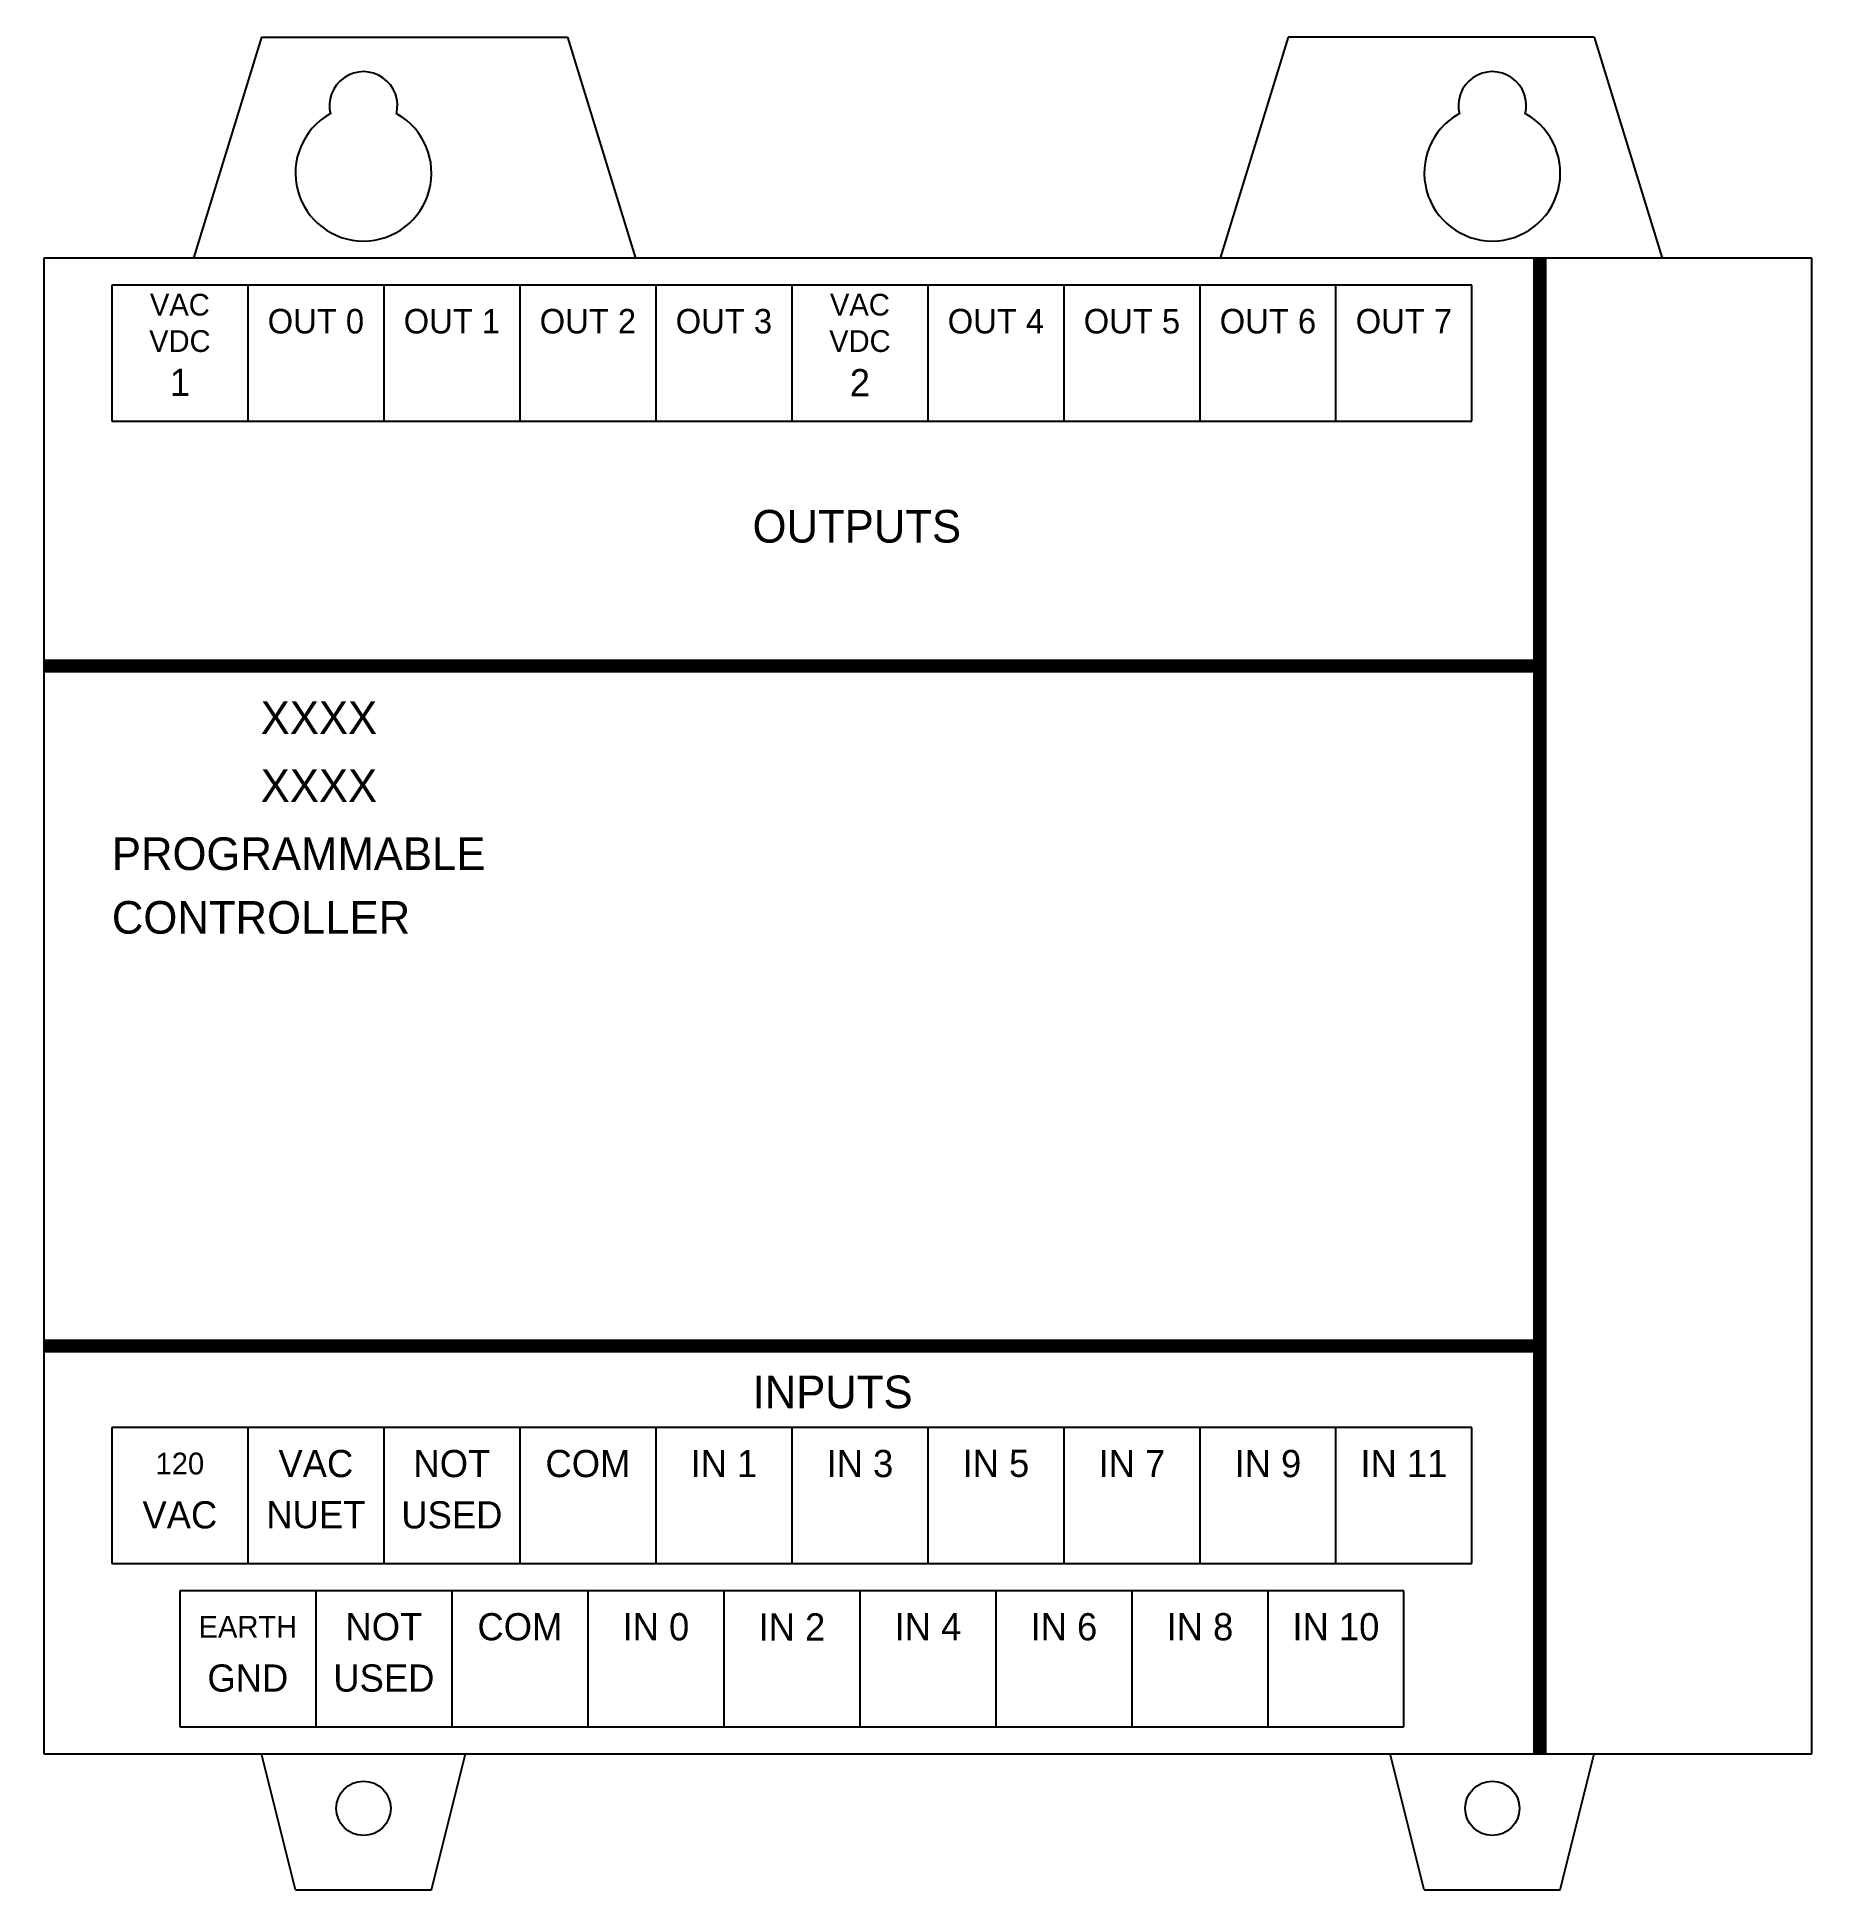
# Model space of a CAD drawing. Extents: x 11.97 to 18.5, y 4 to 10.81.
import ezdxf
from ezdxf.enums import TextEntityAlignment as Align

# ---------------------------------------------------------------- set-up
doc = ezdxf.new("R2010")
doc.units = 0
doc.header["$MEASUREMENT"] = 0
doc.linetypes.add('HIDDEN', pattern=[0.375, 0.25, -0.125])
doc.layers.get('0').update_dxf_attribs({"color": 2, "linetype": 'CONTINUOUS'})
doc.layers.add('FIELD', color=1, linetype='HIDDEN')
doc.layers.add('TEXT', color=7, linetype='CONTINUOUS')

msp = doc.modelspace()

# ---------------------------------------------------------------- linework, layer by layer
for p, q in [((12.8, 10.8125), (12.55, 10)), ((12.8, 10.8125), (13.925, 10.8125)), ((13.925, 10.8125), (14.175, 10)), ((16.575, 10.8125), (16.325, 10)), ((17.7, 10.8125), (16.575, 10.8125)), ((17.7, 10.8125), (17.95, 10)), ((18.5, 10), (12, 10)), ((12, 10), (12, 4.5)), ((18.5, 4.5), (18.5, 10)), ((17.25, 9.9), (12.25, 9.9)), ((12.25, 9.9), (12.25, 9.4)), ((12.75, 9.9), (12.75, 9.4)), ((13.25, 9.9), (13.25, 9.4)), ((13.75, 9.9), (13.75, 9.4)), ((14.25, 9.9), (14.25, 9.4)), ((14.75, 9.9), (14.75, 9.4)), ((15.25, 9.9), (15.25, 9.4)), ((15.75, 9.9), (15.75, 9.4)), ((16.25, 9.9), (16.25, 9.4)), ((16.75, 9.4), (16.75, 9.9)), ((17.25, 9.4), (17.25, 9.9)), ((12.25, 9.4), (17.25, 9.4)), ((12.25, 5.7), (12.25, 5.2)), ((17.25, 5.7), (12.25, 5.7)), ((12.75, 5.7), (12.75, 5.2)), ((13.25, 5.7), (13.25, 5.2)), ((13.75, 5.7), (13.75, 5.2)), ((14.25, 5.7), (14.25, 5.2)), ((14.75, 5.7), (14.75, 5.2)), ((15.25, 5.7), (15.25, 5.2)), ((15.75, 5.7), (15.75, 5.2)), ((16.25, 5.7), (16.25, 5.2)), ((16.75, 5.2), (16.75, 5.7)), ((17.25, 5.2), (17.25, 5.7)), ((12.25, 5.2), (17.25, 5.2)), ((17, 5.1), (12.5, 5.1)), ((12.5, 5.1), (12.5, 4.6)), ((13, 5.1), (13, 4.6)), ((13.5, 5.1), (13.5, 4.6)), ((14, 5.1), (14, 4.6)), ((14.5, 5.1), (14.5, 4.6)), ((15, 5.1), (15, 4.6)), ((15.5, 5.1), (15.5, 4.6)), ((16, 5.1), (16, 4.6)), ((16.5, 5.1), (16.5, 4.6)), ((17, 4.6), (17, 5.1)), ((12.5, 4.6), (17, 4.6)), ((12, 4.5), (18.5, 4.5)), ((12.925, 4), (12.8, 4.5)), ((13.425, 4), (13.55, 4.5)), ((17.075, 4), (16.95, 4.5)), ((17.575, 4), (17.7, 4.5)), ((12.925, 4), (13.425, 4)), ((17.075, 4), (17.575, 4))]:
    msp.add_line(p, q)
at = {"const_width": 0.05}
for points in [[(17.5, 10), (17.5, 4.5)], [(12, 8.5), (17.5, 8.5)], [(12, 6), (17.5, 6)]]:
    msp.add_lwpolyline(points, dxfattribs=at)
for centre in [(13.175, 4.3), (17.325, 4.3)]:
    msp.add_circle(centre, 0.1)
for centre, radius, start, end in [((13.175, 10.5604), 0.125, 345.52249, 194.47751), ((17.325, 10.5604), 0.125, 345.52249, 194.47751), ((13.175, 10.3125), 0.25, 119.82939, 60.17061), ((17.325, 10.3125), 0.25, 119.82939, 60.17061)]:
    msp.add_arc(centre, radius, start, end)

# ---------------------------------------------------------------- texts
at = {"layer": 'FIELD'}
for s, p in [('OUTPUTS', (14.6054, 8.9538)), ('PROGRAMMABLE', (12.25, 7.75)), ('CONTROLLER', (12.25, 7.5158)), ('INPUTS', (14.6054, 5.7712))]:
    msp.add_text(s, height=0.12, dxfattribs=at).set_placement(p)
for p in [(13.0112, 8.25), (13.0112, 8)]:
    msp.add_text('XXXX', height=0.12, dxfattribs=at).set_placement(p, align=Align.CENTER)
at = {"layer": 'TEXT'}
for s, height, p in [('VAC', 0.08, (12.5, 9.8286)), ('OUT 0', 0.09, (13, 9.7678)), ('OUT 1', 0.09, (13.5, 9.7678)), ('OUT 2', 0.09, (14, 9.7678)), ('OUT 3', 0.09, (14.5, 9.7678)), ('VAC', 0.08, (15, 9.8286)), ('OUT 4', 0.09, (15.5, 9.7678)), ('OUT 5', 0.09, (16, 9.7678)), ('OUT 6', 0.09, (16.5, 9.7678)), ('OUT 7', 0.09, (17, 9.7678)), ('VDC', 0.08, (12.5, 9.6948)), ('VDC', 0.08, (15, 9.6948)), ('1', 0.1, (12.5, 9.5427)), ('2', 0.1, (15, 9.5427)), ('120', 0.08, (12.5, 5.5678)), ('VAC', 0.1, (13, 5.5678)), ('NOT', 0.1, (13.5, 5.5678)), ('COM', 0.1, (14, 5.5678)), ('IN 1', 0.1, (14.5, 5.5678)), ('IN 3', 0.1, (15, 5.5678)), ('IN 5', 0.1, (15.5, 5.5678)), ('IN 7', 0.1, (16, 5.5678)), ('IN 9', 0.1, (16.5, 5.5678)), ('IN 11', 0.1, (17, 5.5678)), ('VAC', 0.1, (12.5, 5.3792)), ('NUET', 0.1, (13, 5.3792)), ('USED', 0.1, (13.5, 5.3792)), ('EARTH', 0.08, (12.75, 4.9678)), ('NOT', 0.1, (13.25, 4.9678)), ('COM', 0.1, (13.75, 4.9678)), ('IN 0', 0.1, (14.25, 4.9678)), ('IN 2', 0.1, (14.75, 4.9678)), ('IN 4', 0.1, (15.25, 4.9678)), ('IN 6', 0.1, (15.75, 4.9678)), ('IN 8', 0.1, (16.25, 4.9678)), ('IN 10', 0.1, (16.75, 4.9678)), ('GND', 0.1, (12.75, 4.7792)), ('USED', 0.1, (13.25, 4.7792))]:
    msp.add_text(s, height=height, dxfattribs=at).set_placement(p, align=Align.MIDDLE)

doc.saveas('drawing.dxf')
